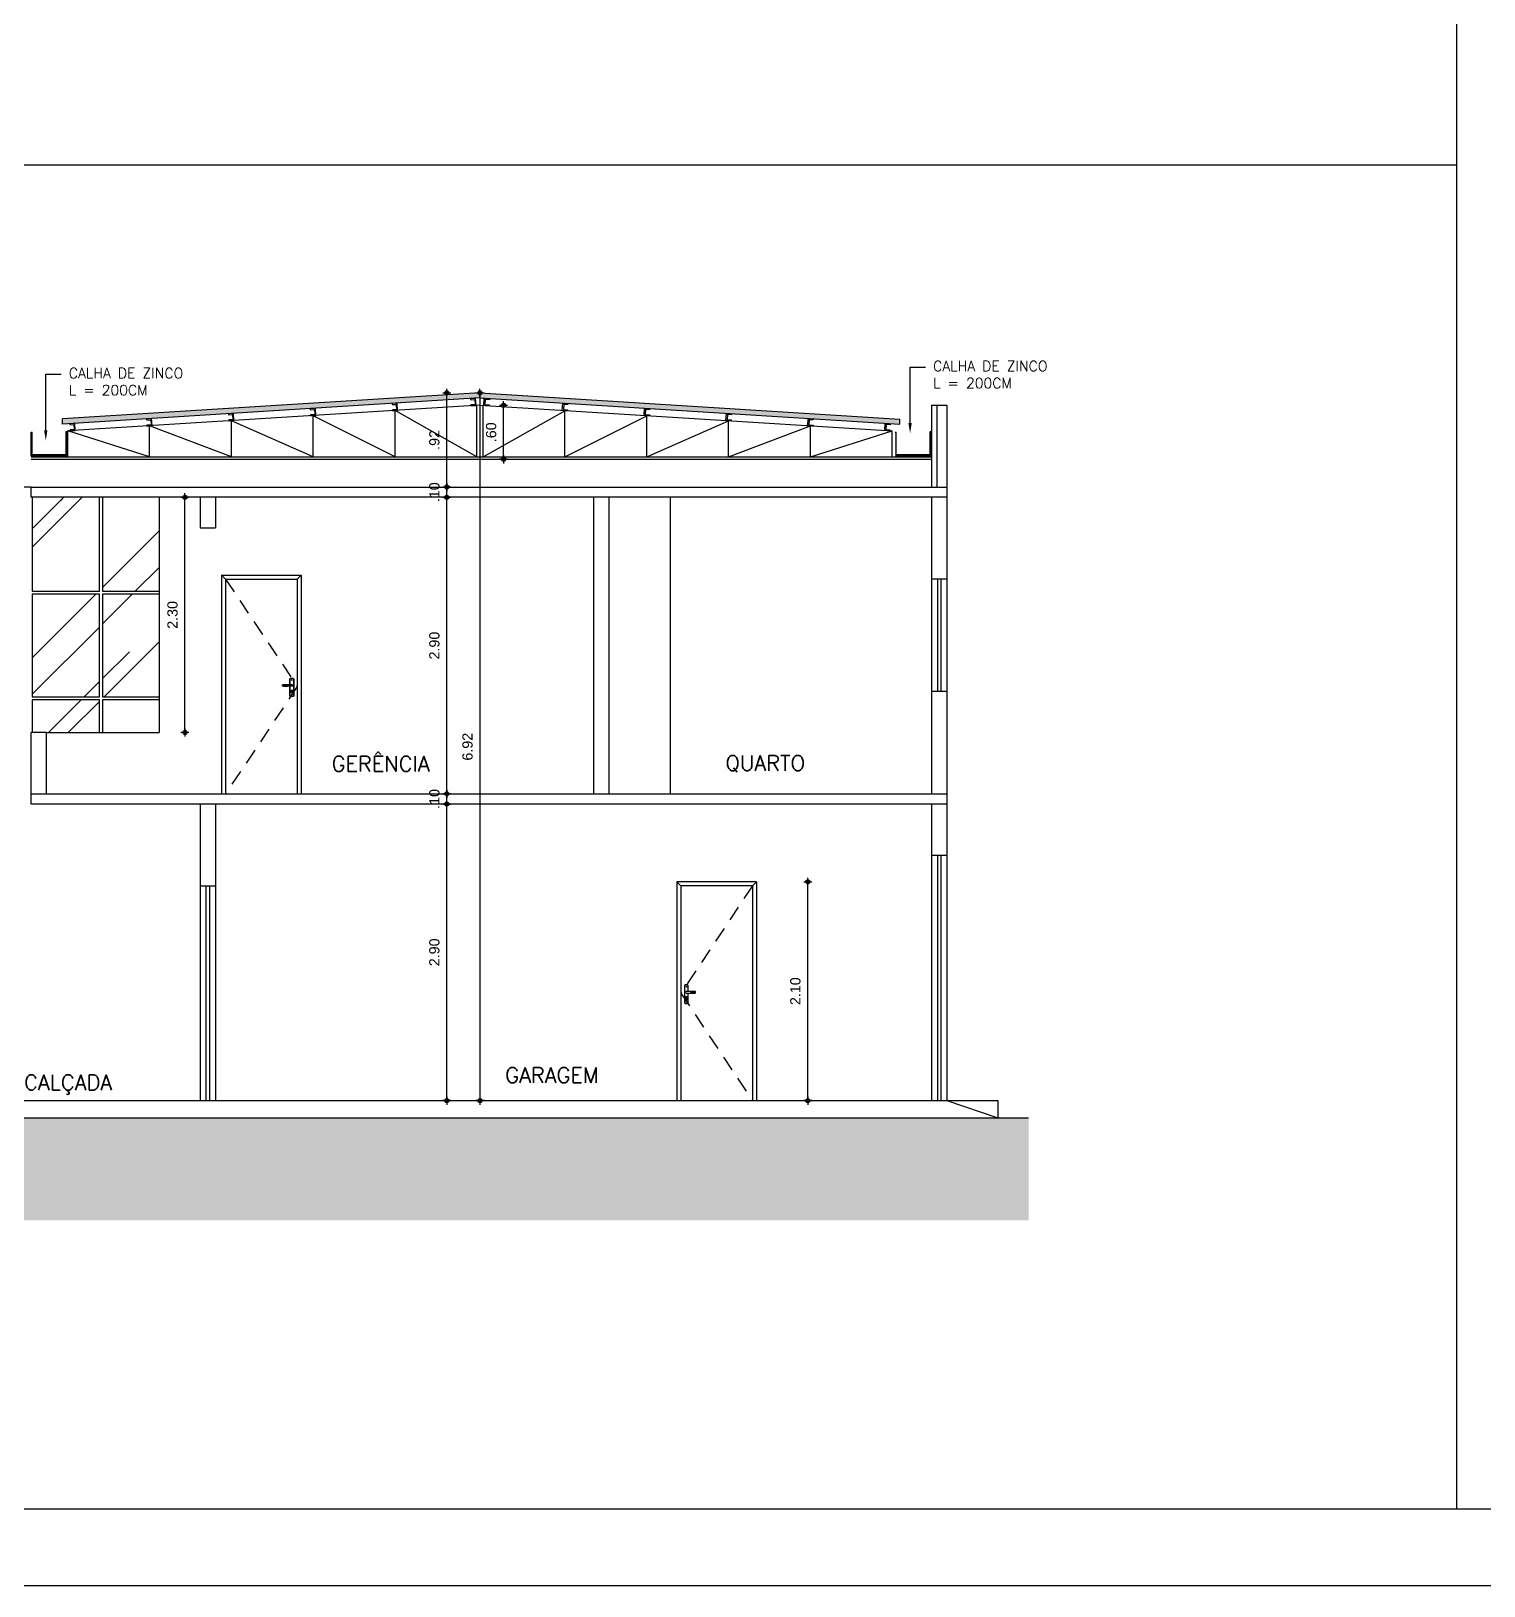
# Model space of a CAD drawing. Header units: millimetres. Extents: x 1111 to 1333, y -447 to -319.
# Drawn here: x 1296.32 to 1310.53, y -447 to -431.79 of the extents above; entities that cross this region are included whole.
import ezdxf
from ezdxf import colors
from ezdxf.entities.mleader import LeaderData, LeaderLine
from ezdxf.math import Vec2, Vec3

# ---------------------------------------------------------------- set-up
doc = ezdxf.new("R2010")
doc.units = ezdxf.units.MM
doc.header["$PDMODE"] = 35
doc.linetypes.add('HIDDEN', pattern=[0.375, 0.25, -0.125])
for name, color, linetype in [('ARQ-ALVENARIA', 4, 'Continuous'), ('ARQ-COTAS', 30, 'Continuous'), ('ARQ-ESQ-01', 1, 'Continuous'), ('ARQ-ESTRUTURA', 6, 'Continuous'), ('ARQ-HACHURA', 253, 'Continuous'), ('ARQ-PENA-01', 1, 'Continuous'), ('ARQ-PENA-02', 2, 'Continuous'), ('ARQ-PENA-03', 3, 'Continuous'), ('ARQ-PENA-06', 6, 'Continuous'), ('ARQ-PENA-FINA-CINZA', 8, 'Continuous'), ('ARQ-PROJ-01', 1, 'HIDDEN'), ('ARQ-TEXTO3', 3, 'Continuous'), ('CERCAD-1', 1, 'Continuous'), ('CERCAD-2', 7, 'Continuous'), ('COTAS', 1, 'Continuous'), ('PCORTE', 3, 'Continuous')]:
    doc.layers.add(name, color=color, linetype=linetype)
doc.styles.add('CARIMBO_DADOS', font='arial.ttf', dxfattribs={"height": 0.1})
doc.styles.add('ROMANS', font='romans')
doc.styles.add('Romans_Anot', font='romans.shx')
doc.dimstyles.new('COTAS_EXTERNAS', dxfattribs={"dimtxt": 0.1, "dimasz": 0.01, "dimexe": 0, "dimexo": 0, "dimgap": 0.07, "dimtad": 1, "dimzin": 5, "dimdsep": 46, "dimtxsty": 'CARIMBO_DADOS', "dimblk1": 'CIRCULOS', "dimblk2": 'CIRCULOS', "dimsah": 1, "dimcen": 0, "dimse1": 1, "dimse2": 1, "dimclrd": 8, "dimclre": 8, "dimclrt": 230, "dimadec": 0, "dimazin": 0, "dimtfac": 100, "dimtix": 1, "dimtmove": 2, "dimatfit": 3, "dimldrblk": 'CIRCULOS', "dimfxl": 0, "dimtolj": 1, "dimtzin": 5, "dimarcsym": 0})

# ---------------------------------------------------------------- blocks, each defined once
blk = doc.blocks.new('Fechadura Soprano 03001.0831')
at = {"layer": 'ARQ-PENA-FINA-CINZA'}
for p, q in [((-0.017, 0.065), (-0.019, 0.066)), ((0.017, 0.065), (0.018, 0.066)), ((-0.019, -0.104), (-0.017, -0.103)), ((0.017, -0.103), (0.018, -0.104))]:
    blk.add_line(p, q, dxfattribs=at)
for points in [[(-0.019, 0.066), (-0.019, -0.104)], [(-0.017, 0.065), (-0.017, -0.103)], [(0.017, 0.008), (0.017, 0.065)], [(0.018, 0.008), (0.018, 0.066)], [(0.017, -0.103), (0.017, -0.008)], [(0.018, -0.104), (0.018, -0.008)]]:
    blk.add_lwpolyline(points, dxfattribs=at)
blk.add_lwpolyline([(0, -0.008), (0.085, -0.008, 0.414214), (0.09, -0.003), (0.09, 0.003, 0.414214), (0.085, 0.008), (0, 0.008)], format="xyb", dxfattribs=at)
for points in [[(0.041, 0.001), (0.06, 0.001), (0.06, 0), (0.041, 0)], [(0.043, 0.004), (0.063, 0.004), (0.063, 0.003), (0.043, 0.003)], [(0.05, 0.006), (0.07, 0.006), (0.07, 0.005), (0.05, 0.005)], [(0.062, 0.001), (0.066, 0.001), (0.066, 0), (0.062, 0)], [(0.065, 0.004), (0.069, 0.004), (0.069, 0.003), (0.065, 0.003)], [(0.068, 0.001), (0.072, 0.001), (0.072, 0), (0.068, 0)], [(0.071, 0.006), (0.075, 0.006), (0.075, 0.005), (0.071, 0.005)], [(0.071, 0.004), (0.074, 0.004), (0.074, 0.003), (0.071, 0.003)], [(0.073, 0.001), (0.077, 0.001), (0.077, 0), (0.073, 0)], [(0.076, 0.004), (0.08, 0.004), (0.08, 0.003), (0.076, 0.003)], [(0.077, 0.006), (0.081, 0.006), (0.081, 0.005), (0.077, 0.005)], [(0.079, 0.001), (0.081, 0.001), (0.081, 0), (0.079, 0)], [(0.082, 0.004), (0.084, 0.004), (0.084, 0.003), (0.082, 0.003)], [(0.083, 0.006), (0.085, 0.006), (0.085, 0.005), (0.083, 0.005)], [(0.083, 0.001), (0.086, 0.001), (0.086, 0), (0.083, 0)], [(0.086, 0.004), (0.088, 0.004), (0.088, 0.003), (0.086, 0.003)], [(-0.006, -0.066), (0.006, -0.066), (0.006, -0.069), (-0.006, -0.069)], [(0, -0.053), (0, -0.053), (0, -0.058), (0, -0.058)], [(0.041, -0.005), (0.06, -0.005), (0.06, -0.006), (0.041, -0.006)], [(0.043, -0.002), (0.063, -0.002), (0.063, -0.003), (0.043, -0.003)], [(0.062, -0.005), (0.066, -0.005), (0.066, -0.006), (0.062, -0.006)], [(0.065, -0.002), (0.069, -0.002), (0.069, -0.003), (0.065, -0.003)], [(0.068, -0.005), (0.072, -0.005), (0.072, -0.006), (0.068, -0.006)], [(0.071, -0.002), (0.074, -0.002), (0.074, -0.003), (0.071, -0.003)], [(0.073, -0.005), (0.077, -0.005), (0.077, -0.006), (0.073, -0.006)], [(0.076, -0.002), (0.08, -0.002), (0.08, -0.003), (0.076, -0.003)], [(0.079, -0.005), (0.081, -0.005), (0.081, -0.006), (0.079, -0.006)], [(0.082, -0.002), (0.084, -0.002), (0.084, -0.003), (0.082, -0.003)], [(0.083, -0.005), (0.086, -0.005), (0.086, -0.006), (0.083, -0.006)], [(0.086, -0.002), (0.088, -0.002), (0.088, -0.003), (0.086, -0.003)]]:
    blk.add_lwpolyline(points, close=True, dxfattribs=at)
blk.add_lwpolyline([(-0.003, -0.073), (0.003, -0.073, 0.414214), (0.007, -0.069), (0.007, -0.05, 0.414214), (0.003, -0.046), (-0.003, -0.046, 0.414214), (-0.007, -0.05), (-0.007, -0.069, 0.414214)], format="xyb", close=True, dxfattribs=at)
for centre, radius in [((0, 0.054), 0.00306), ((0, -0.055), 0.00583), ((0, -0.092), 0.00306)]:
    blk.add_circle(centre, radius, dxfattribs=at)
for centre, radius, start, end in [((0, 0.045), 0.028, 48.6265, 131.3735), ((0, 0.045), 0.026, 50.5893, 129.4107), ((0, 0), 0.00815, 90, 270), ((0, -0.083), 0.028, 228.6265, 311.3735), ((0, -0.083), 0.026, 230.5893, 309.4107)]:
    blk.add_arc(centre, radius, start, end, dxfattribs=at)
blk = doc.blocks.new('CIRCULOS')
at = {"layer": 'COTAS'}
for p, q in [((-4, 0), (4, 0)), ((0, 4), (0, -4))]:
    blk.add_line(p, q, dxfattribs=at)
for radius in [2, 1]:
    blk.add_circle((0, 0), radius, dxfattribs=at)
blk = doc.blocks.new('*D232')
at = {"color": 8, "lineweight": -2, "transparency": 16777216}
blk.add_line((1300.388, -442.244), (1300.388, -439.364), dxfattribs=at)
at = {"layer": 'DEFPOINTS', "color": 0, "transparency": 16777216}
for p in [(1299.845, -439.354), (1300.388, -439.354), (1299.845, -442.254)]:
    blk.add_point(p, dxfattribs=at)
at = {"color": 8, "lineweight": -2, "transparency": 16777216, "xscale": 0.01, "yscale": 0.01, "zscale": 0.01}
for p, rotation in [((1300.388, -439.354), 90), ((1300.388, -442.254), 270)]:
    blk.add_blockref('CIRCULOS', p, dxfattribs=dict(at, rotation=rotation))
at = {"color": 230, "transparency": 16777216, "insert": (1300.267, -440.804), "char_height": 0.1, "attachment_point": 5, "rotation": 90, "style": 'CARIMBO_DADOS'}
blk.add_mtext('\\A1;2.90', dxfattribs=at)
blk = doc.blocks.new('*D233')
at = {"color": 8, "lineweight": -2, "transparency": 16777216}
for p, q in [((1300.388, -439.244), (1300.388, -439.234)), ((1300.388, -439.354), (1300.388, -439.254)), ((1300.388, -439.364), (1300.388, -439.374))]:
    blk.add_line(p, q, dxfattribs=at)
at = {"layer": 'DEFPOINTS', "color": 0, "transparency": 16777216}
for p in [(1300.388, -439.254), (1300.626, -439.254), (1299.845, -439.354)]:
    blk.add_point(p, dxfattribs=at)
at = {"color": 8, "lineweight": -2, "transparency": 16777216, "xscale": 0.01, "yscale": 0.01, "zscale": 0.01}
for p, rotation in [((1300.388, -439.254), 270), ((1300.388, -439.354), 90)]:
    blk.add_blockref('CIRCULOS', p, dxfattribs=dict(at, rotation=rotation))
at = {"color": 230, "transparency": 16777216, "insert": (1300.267, -439.304), "char_height": 0.1, "attachment_point": 5, "rotation": 90, "style": 'CARIMBO_DADOS'}
blk.add_mtext('\\A1;.10', dxfattribs=at)
blk = doc.blocks.new('*D234')
at = {"color": 8, "lineweight": -2, "transparency": 16777216}
blk.add_line((1300.388, -439.244), (1300.388, -436.364), dxfattribs=at)
at = {"layer": 'DEFPOINTS', "color": 0, "transparency": 16777216}
for p in [(1300.388, -436.354), (1300.626, -436.354), (1300.626, -439.254)]:
    blk.add_point(p, dxfattribs=at)
at = {"color": 8, "lineweight": -2, "transparency": 16777216, "xscale": 0.01, "yscale": 0.01, "zscale": 0.01}
for p, rotation in [((1300.388, -436.354), 90), ((1300.388, -439.254), 270)]:
    blk.add_blockref('CIRCULOS', p, dxfattribs=dict(at, rotation=rotation))
at = {"color": 230, "transparency": 16777216, "insert": (1300.267, -437.804), "char_height": 0.1, "attachment_point": 5, "rotation": 90, "style": 'CARIMBO_DADOS'}
blk.add_mtext('\\A1;2.90', dxfattribs=at)
blk = doc.blocks.new('*D235')
at = {"color": 8, "lineweight": -2, "transparency": 16777216}
for p, q in [((1300.388, -436.244), (1300.388, -436.234)), ((1300.388, -436.354), (1300.388, -436.254)), ((1300.388, -436.364), (1300.388, -436.374))]:
    blk.add_line(p, q, dxfattribs=at)
at = {"layer": 'DEFPOINTS', "color": 0, "transparency": 16777216}
for p in [(1300.388, -436.254), (1300.626, -436.254), (1300.626, -436.354)]:
    blk.add_point(p, dxfattribs=at)
at = {"color": 8, "lineweight": -2, "transparency": 16777216, "xscale": 0.01, "yscale": 0.01, "zscale": 0.01}
for p, rotation in [((1300.388, -436.254), 270), ((1300.388, -436.354), 90)]:
    blk.add_blockref('CIRCULOS', p, dxfattribs=dict(at, rotation=rotation))
at = {"color": 230, "transparency": 16777216, "insert": (1300.267, -436.304), "char_height": 0.1, "attachment_point": 5, "rotation": 90, "style": 'CARIMBO_DADOS'}
blk.add_mtext('\\A1;.10', dxfattribs=at)
blk = doc.blocks.new('*D236')
at = {"color": 8, "lineweight": -2, "transparency": 16777216}
blk.add_line((1300.388, -436.244), (1300.388, -435.342), dxfattribs=at)
at = {"layer": 'DEFPOINTS', "color": 0, "transparency": 16777216}
for p in [(1300.388, -435.332), (1300.712, -435.332), (1300.626, -436.254)]:
    blk.add_point(p, dxfattribs=at)
at = {"color": 8, "lineweight": -2, "transparency": 16777216, "xscale": 0.01, "yscale": 0.01, "zscale": 0.01}
for p, rotation in [((1300.388, -435.332), 90), ((1300.388, -436.254), 270)]:
    blk.add_blockref('CIRCULOS', p, dxfattribs=dict(at, rotation=rotation))
at = {"color": 230, "transparency": 16777216, "insert": (1300.267, -435.793), "char_height": 0.1, "attachment_point": 5, "rotation": 90, "style": 'CARIMBO_DADOS'}
blk.add_mtext('\\A1;.92', dxfattribs=at)
blk = doc.blocks.new('*D237')
at = {"color": 8, "lineweight": -2, "transparency": 16777216}
blk.add_line((1300.712, -435.342), (1300.712, -442.244), dxfattribs=at)
at = {"layer": 'DEFPOINTS', "color": 0, "transparency": 16777216}
for p in [(1300.712, -435.332), (1300.712, -442.254), (1300.712, -442.254)]:
    blk.add_point(p, dxfattribs=at)
at = {"color": 8, "lineweight": -2, "transparency": 16777216, "xscale": 0.01, "yscale": 0.01, "zscale": 0.01}
for p, rotation in [((1300.712, -435.332), 90), ((1300.712, -442.254), 270)]:
    blk.add_blockref('CIRCULOS', p, dxfattribs=dict(at, rotation=rotation))
at = {"color": 230, "transparency": 16777216, "insert": (1300.591, -438.793), "char_height": 0.1, "attachment_point": 5, "rotation": 90, "style": 'CARIMBO_DADOS'}
blk.add_mtext('\\A1;6.92', dxfattribs=at)
blk = doc.blocks.new('*D239')
at = {"color": 8, "lineweight": -2, "transparency": 16777216}
blk.add_line((1303.917, -442.244), (1303.917, -440.124), dxfattribs=at)
at = {"layer": 'DEFPOINTS', "color": 0, "transparency": 16777216}
for p in [(1303.416, -440.114), (1303.917, -440.114), (1303.789, -442.254)]:
    blk.add_point(p, dxfattribs=at)
at = {"color": 8, "lineweight": -2, "transparency": 16777216, "xscale": 0.01, "yscale": 0.01, "zscale": 0.01}
for p, rotation in [((1303.917, -440.114), 90), ((1303.917, -442.254), 270)]:
    blk.add_blockref('CIRCULOS', p, dxfattribs=dict(at, rotation=rotation))
at = {"color": 230, "transparency": 16777216, "insert": (1303.796, -441.184), "char_height": 0.1, "attachment_point": 5, "rotation": 90, "style": 'CARIMBO_DADOS'}
blk.add_mtext('\\A1;2.10', dxfattribs=at)
blk = doc.blocks.new('*D240')
at = {"color": 8, "lineweight": -2, "transparency": 16777216}
blk.add_line((1297.828, -438.644), (1297.828, -436.364), dxfattribs=at)
at = {"layer": 'DEFPOINTS', "color": 0, "transparency": 16777216}
for p in [(1297.576, -436.354), (1297.828, -436.354), (1297.576, -438.654)]:
    blk.add_point(p, dxfattribs=at)
at = {"color": 8, "lineweight": -2, "transparency": 16777216, "xscale": 0.01, "yscale": 0.01, "zscale": 0.01}
for p, rotation in [((1297.828, -436.354), 90), ((1297.828, -438.654), 270)]:
    blk.add_blockref('CIRCULOS', p, dxfattribs=dict(at, rotation=rotation))
at = {"color": 230, "transparency": 16777216, "insert": (1297.707, -437.504), "char_height": 0.1, "attachment_point": 5, "rotation": 90, "style": 'CARIMBO_DADOS'}
blk.add_mtext('\\A1;2.30', dxfattribs=at)
blk = doc.blocks.new('*D242')
at = {"color": 8, "lineweight": -2, "transparency": 16777216}
blk.add_line((1300.943, -435.972), (1300.943, -435.464), dxfattribs=at)
at = {"layer": 'DEFPOINTS', "color": 0, "transparency": 16777216}
for p in [(1300.712, -435.454), (1300.943, -435.454), (1300.712, -435.982)]:
    blk.add_point(p, dxfattribs=at)
at = {"color": 8, "lineweight": -2, "transparency": 16777216, "xscale": 0.01, "yscale": 0.01, "zscale": 0.01}
for p, rotation in [((1300.943, -435.454), 90), ((1300.943, -435.982), 270)]:
    blk.add_blockref('CIRCULOS', p, dxfattribs=dict(at, rotation=rotation))
at = {"color": 230, "transparency": 16777216, "insert": (1300.822, -435.718), "char_height": 0.1, "attachment_point": 5, "rotation": 90, "style": 'CARIMBO_DADOS'}
blk.add_mtext('\\A1;.60', dxfattribs=at)

msp = doc.modelspace()

# ---------------------------------------------------------------- hatches: boundary and pattern name
for points in [[(1300.712, -435.332), (1296.632, -435.587), (1296.63, -435.637), (1300.712, -435.382), (1304.817, -435.639), (1304.816, -435.589)], [(1296.675, -435.713), (1296.665, -435.713), (1296.665, -435.94), (1296.335, -435.94), (1296.335, -435.716), (1296.325, -435.716), (1296.325, -435.95), (1296.675, -435.95)], [(1305.119, -435.713), (1305.109, -435.713), (1305.109, -435.94), (1304.78, -435.94), (1304.78, -435.716), (1304.77, -435.716), (1304.77, -435.95), (1305.119, -435.95)]]:
    msp.add_hatch(color=256).paths.add_polyline_path(points)
at = {"layer": 'ARQ-HACHURA'}
h = msp.add_hatch(dxfattribs=at)
h.set_pattern_fill('AR-RROOF', color=256, scale=0.045, angle=45)
h.set_pattern_definition([(45, (-93.5321, 0.0536), (0.9698677, 2.5863138), [17.145, -2.286, 5.715, -1.143]), (45, (-92.8612, 1.5327), (-1.8831597, 0.2667136), [3.429, -0.37719, 6.858, -0.85725]), (45, (-93.81495, 1.1447), (3.66125042, 4.7442693), [9.144, -1.6002, 4.572, -1.143])])
h.paths.add_polyline_path([(1296.992, -437.302), (1296.336, -437.302), (1296.336, -438.305), (1296.992, -438.305)])
h.paths.add_polyline_path([(1297.576, -437.302), (1297.022, -437.302), (1297.022, -438.305), (1297.576, -438.305)])
h.paths.add_polyline_path([(1297.576, -436.354), (1297.022, -436.354), (1297.022, -437.272), (1297.576, -437.272)])
h.paths.add_polyline_path([(1296.992, -436.354), (1296.336, -436.354), (1296.336, -437.272), (1296.992, -437.272)])
h.paths.add_polyline_path([(1296.992, -438.335), (1296.336, -438.335), (1296.336, -438.654), (1296.476, -438.654), (1296.992, -438.654)])
h.paths.add_polyline_path([(1297.576, -438.335), (1297.022, -438.335), (1297.022, -438.654), (1297.576, -438.654)])
h = msp.add_hatch(dxfattribs=at)
h.set_pattern_fill('EARTH', color=256, scale=0.035, angle=45)
h.set_pattern_definition([(45, (70.17412, -99.25588), (0, 0.314308964), [0.22225, -0.22225]), (45, (70.11519, -99.19695), (0, 0.314308964), [0.22225, -0.22225]), (45, (70.05625, -99.13802), (0, 0.314308964), [0.22225, -0.22225]), (135, (70.05625, -99.09873), (-0.314308964, 0), [0.22225, -0.22225]), (135, (70.11519, -99.0398), (-0.314308964, 0), [0.22225, -0.22225]), (135, (70.17412, -98.98086), (-0.314308964, 0), [0.22225, -0.22225])])
h.paths.add_polyline_path([(1306.076, -442.424), (1294.976, -442.424), (1272.058, -442.782), (1272.025, -443.424), (1306.076, -443.424)])

# ---------------------------------------------------------------- linework, layer by layer
for p, q in [((1300.712, -435.332), (1296.632, -435.587)), ((1300.712, -435.332), (1304.816, -435.589)), ((1300.712, -435.382), (1296.63, -435.637)), ((1300.712, -435.382), (1304.817, -435.639)), ((1296.63, -435.637), (1296.632, -435.587)), ((1304.817, -435.639), (1304.816, -435.589)), ((1296.325, -435.95), (1296.325, -435.716)), ((1296.325, -435.716), (1296.335, -435.716)), ((1296.335, -435.94), (1296.335, -435.716)), ((1296.665, -435.713), (1296.665, -435.94)), ((1296.675, -435.713), (1296.665, -435.713)), ((1296.675, -435.713), (1296.675, -435.95)), ((1296.682, -435.957), (1296.682, -435.705)), ((1304.77, -435.716), (1304.78, -435.716)), ((1304.78, -435.94), (1304.78, -435.716)), ((1305.109, -435.713), (1305.109, -435.94)), ((1305.119, -435.713), (1305.109, -435.713)), ((1305.119, -435.713), (1305.119, -435.95)), ((1296.675, -435.95), (1296.325, -435.95)), ((1296.665, -435.94), (1296.335, -435.94)), ((1305.119, -435.95), (1304.77, -435.95)), ((1305.109, -435.94), (1304.78, -435.94))]:
    msp.add_line(p, q)
at = {"layer": 'ARQ-ALVENARIA'}
for p, q in [((1305.126, -435.454), (1305.126, -436.254)), ((1305.126, -435.454), (1305.276, -435.454)), ((1305.182, -436.254), (1305.182, -435.454)), ((1305.276, -435.454), (1305.276, -436.254)), ((1301.826, -439.254), (1301.826, -436.354)), ((1301.976, -439.254), (1301.976, -436.354)), ((1305.126, -436.354), (1305.126, -437.154)), ((1305.276, -436.354), (1305.276, -437.154)), ((1305.276, -437.154), (1305.126, -437.154)), ((1305.126, -438.254), (1305.126, -439.254)), ((1305.276, -438.254), (1305.126, -438.254)), ((1305.276, -438.254), (1305.276, -439.254)), ((1296.326, -439.254), (1296.326, -438.654)), ((1296.476, -438.654), (1296.326, -438.654)), ((1296.476, -439.254), (1296.476, -438.654)), ((1297.976, -439.354), (1297.976, -440.154)), ((1298.126, -439.354), (1298.126, -440.154)), ((1305.126, -439.354), (1305.126, -439.854)), ((1305.276, -439.354), (1305.276, -439.854)), ((1305.126, -439.854), (1305.276, -439.854)), ((1297.976, -440.154), (1298.126, -440.154))]:
    msp.add_line(p, q, dxfattribs=at)
at = {"layer": 'ARQ-ESQ-01'}
for p, q in [((1305.126, -437.154), (1305.126, -438.254)), ((1305.276, -437.154), (1305.276, -438.254)), ((1305.126, -439.854), (1305.126, -442.254)), ((1305.276, -439.854), (1305.276, -442.254)), ((1297.976, -440.154), (1297.976, -442.254)), ((1298.126, -440.154), (1298.126, -442.254))]:
    msp.add_line(p, q, dxfattribs=at)
at = {"layer": 'ARQ-ESTRUTURA'}
for p, q in [((1297.976, -436.354), (1297.976, -436.654)), ((1298.126, -436.354), (1298.126, -436.654)), ((1297.976, -436.654), (1298.126, -436.654))]:
    msp.add_line(p, q, dxfattribs=at)
for points in [[(1296.326, -436.254), (1305.276, -436.254), (1305.276, -436.354), (1296.326, -436.354)], [(1296.326, -439.254), (1305.276, -439.254), (1305.276, -439.354), (1296.326, -439.354)]]:
    msp.add_lwpolyline(points, close=True, dxfattribs=at)
at = {"layer": 'ARQ-PENA-01'}
for p, q in [((1297.576, -436.354), (1297.576, -438.654)), ((1298.186, -437.114), (1298.186, -439.254)), ((1298.186, -437.114), (1298.966, -437.114)), ((1298.186, -437.114), (1298.226, -437.154)), ((1298.226, -437.154), (1298.226, -439.254)), ((1298.226, -437.154), (1298.926, -437.154)), ((1298.926, -437.154), (1298.966, -437.114)), ((1298.926, -437.154), (1298.926, -439.254)), ((1298.966, -437.114), (1298.966, -439.254)), ((1296.476, -438.654), (1297.576, -438.654)), ((1302.636, -440.114), (1302.636, -442.254)), ((1303.416, -440.114), (1302.636, -440.114)), ((1302.676, -440.154), (1302.636, -440.114)), ((1302.676, -440.154), (1302.676, -442.254)), ((1303.376, -440.154), (1302.676, -440.154)), ((1303.416, -440.114), (1303.376, -440.154)), ((1303.376, -440.154), (1303.376, -442.254)), ((1303.416, -440.114), (1303.416, -442.254))]:
    msp.add_line(p, q, dxfattribs=at)
for points in [[(1296.336, -436.354), (1296.336, -437.272), (1296.992, -437.272), (1296.992, -436.354)], [(1297.022, -436.354), (1297.022, -437.272), (1297.576, -437.272)], [(1297.576, -437.302), (1297.022, -437.302), (1297.022, -438.305), (1297.576, -438.305)], [(1296.992, -438.654), (1296.992, -438.335), (1296.336, -438.335), (1296.336, -438.654)], [(1297.576, -438.335), (1297.022, -438.335), (1297.022, -438.654)]]:
    msp.add_lwpolyline(points, dxfattribs=at)
msp.add_lwpolyline([(1296.336, -438.305), (1296.992, -438.305), (1296.992, -437.302), (1296.336, -437.302)], close=True, dxfattribs=at)
at = {"layer": 'ARQ-PENA-02'}
msp.add_line((1302.576, -439.254), (1302.576, -436.354), dxfattribs=at)
at = {"layer": 'ARQ-PENA-02', "ltscale": 0.025}
for p, q in [((1305.184, -437.154), (1305.184, -438.254)), ((1305.219, -437.154), (1305.219, -438.254)), ((1305.184, -439.854), (1305.184, -442.254)), ((1305.219, -439.854), (1305.219, -442.254)), ((1298.034, -440.154), (1298.034, -442.254)), ((1298.069, -440.154), (1298.069, -442.254))]:
    msp.add_line(p, q, dxfattribs=at)
at = {"layer": 'ARQ-PENA-03'}
for p, q in [((1296.326, -436.254), (1272.976, -436.254)), ((1294.976, -442.254), (1305.776, -442.254)), ((1305.276, -442.254), (1305.776, -442.424)), ((1305.776, -442.254), (1305.776, -442.424))]:
    msp.add_line(p, q, dxfattribs=at)
at = {"layer": 'ARQ-PENA-06'}
msp.add_line((1294.976, -442.424), (1306.076, -442.424), dxfattribs=at)
at = {"layer": 'ARQ-PROJ-01', "ltscale": 0.6}
for p, q in [((1298.226, -437.154), (1298.926, -438.204)), ((1298.926, -438.204), (1298.226, -439.254)), ((1303.376, -440.154), (1302.676, -441.204)), ((1302.676, -441.204), (1303.376, -442.254))]:
    msp.add_line(p, q, dxfattribs=at)
at = {"layer": 'ARQ-TEXTO3'}
for p, q in [((1300.712, -435.454), (1296.682, -435.705)), ((1300.682, -435.957), (1300.682, -435.456)), ((1300.712, -435.454), (1304.742, -435.705)), ((1300.742, -435.957), (1300.742, -435.456)), ((1298.282, -435.957), (1298.282, -435.605)), ((1299.082, -435.957), (1298.282, -435.606)), ((1299.082, -435.957), (1299.082, -435.554)), ((1299.882, -435.957), (1299.082, -435.556)), ((1299.882, -435.957), (1299.882, -435.504)), ((1300.682, -435.957), (1299.882, -435.506)), ((1300.742, -435.957), (1301.542, -435.507)), ((1301.542, -435.957), (1301.542, -435.507)), ((1301.542, -435.957), (1302.342, -435.557)), ((1302.342, -435.957), (1302.342, -435.557)), ((1302.342, -435.957), (1303.142, -435.606)), ((1303.142, -435.957), (1303.142, -435.606)), ((1297.482, -435.957), (1296.682, -435.705)), ((1297.482, -435.957), (1297.482, -435.655)), ((1298.282, -435.957), (1297.482, -435.656)), ((1303.142, -435.957), (1303.942, -435.656)), ((1303.942, -435.957), (1303.942, -435.656)), ((1303.942, -435.957), (1304.742, -435.705)), ((1304.742, -435.957), (1304.742, -435.705)), ((1296.324, -435.957), (1305.126, -435.957)), ((1296.324, -435.982), (1305.126, -435.982))]:
    msp.add_line(p, q, dxfattribs=at)
at = {"layer": 'CERCAD-1', "lineweight": 25}
for p, q in [((1310.259, -403.35), (1310.259, -446.25)), ((1310.259, -433.105), (1269.419, -433.105))]:
    msp.add_line(p, q, dxfattribs=at)
at = {"layer": 'CERCAD-1'}
msp.add_lwpolyline([(1332.419, -446.25), (1269.419, -446.25), (1269.419, -403.35), (1332.419, -403.35)], close=True, dxfattribs=at)
at = {"layer": 'CERCAD-2'}
msp.add_line((1333.169, -447), (1266.044, -447), dxfattribs=at)
at = {"layer": 'PCORTE', "color": 2}
for points in [[(1299.057, -435.557), (1299.107, -435.554), (1299.103, -435.484), (1299.053, -435.487), (1299.054, -435.497), (1299.094, -435.495), (1299.097, -435.545), (1299.057, -435.547)], [(1299.857, -435.507), (1299.907, -435.504), (1299.903, -435.434), (1299.853, -435.437), (1299.854, -435.447), (1299.894, -435.445), (1299.897, -435.495), (1299.857, -435.497)], [(1300.624, -435.459), (1300.674, -435.456), (1300.67, -435.386), (1300.62, -435.389), (1300.621, -435.399), (1300.661, -435.397), (1300.664, -435.447), (1300.624, -435.449)], [(1300.801, -435.459), (1300.751, -435.456), (1300.755, -435.386), (1300.805, -435.389), (1300.804, -435.399), (1300.764, -435.397), (1300.761, -435.447), (1300.801, -435.449)], [(1301.567, -435.507), (1301.517, -435.504), (1301.522, -435.434), (1301.572, -435.437), (1301.571, -435.447), (1301.531, -435.445), (1301.528, -435.495), (1301.568, -435.497)], [(1302.367, -435.557), (1302.317, -435.554), (1302.322, -435.484), (1302.372, -435.487), (1302.371, -435.497), (1302.331, -435.495), (1302.328, -435.545), (1302.368, -435.547)], [(1296.706, -435.704), (1296.756, -435.701), (1296.752, -435.631), (1296.702, -435.634), (1296.702, -435.644), (1296.742, -435.642), (1296.745, -435.692), (1296.705, -435.694)], [(1297.457, -435.657), (1297.507, -435.654), (1297.503, -435.584), (1297.453, -435.587), (1297.454, -435.597), (1297.494, -435.595), (1297.497, -435.645), (1297.457, -435.647)], [(1298.257, -435.607), (1298.307, -435.604), (1298.303, -435.534), (1298.253, -435.537), (1298.254, -435.547), (1298.294, -435.545), (1298.297, -435.595), (1298.257, -435.597)], [(1303.167, -435.607), (1303.117, -435.604), (1303.122, -435.534), (1303.172, -435.537), (1303.171, -435.547), (1303.131, -435.545), (1303.128, -435.595), (1303.168, -435.597)], [(1303.967, -435.657), (1303.917, -435.654), (1303.922, -435.584), (1303.972, -435.587), (1303.971, -435.597), (1303.931, -435.595), (1303.928, -435.645), (1303.968, -435.647)], [(1304.719, -435.704), (1304.669, -435.701), (1304.673, -435.631), (1304.723, -435.634), (1304.722, -435.644), (1304.682, -435.642), (1304.679, -435.692), (1304.719, -435.694)]]:
    msp.add_lwpolyline(points, close=True, dxfattribs=at)

# ---------------------------------------------------------------- block references
at = {"layer": 'ARQ-PENA-FINA-CINZA', "xscale": -1}
msp.add_blockref('Fechadura Soprano 03001.0831', (1298.873, -438.194), dxfattribs=at)
at = {"layer": 'ARQ-PENA-FINA-CINZA'}
msp.add_blockref('Fechadura Soprano 03001.0831', (1302.73, -441.194), dxfattribs=at)

# ---------------------------------------------------------------- texts
at = {"layer": 'ARQ-TEXTO3', "char_height": 0.15, "attachment_point": 5, "style": 'ROMANS'}
for s, insert, width in [('GERÊNCIA', (1299.742, -438.96), 1.12177), ('QUARTO', (1303.501, -438.96), 0.84436), ('CALÇADA', (1296.687, -442.097), 0.84436), ('GARAGEM', (1301.417, -442.005), 0.84436)]:
    msp.add_mtext(s, dxfattribs=dict(at, insert=insert, width=width))

# ---------------------------------------------------------------- dimensions: what is measured, and where the dimension line sits
for base, p1, p2, picture, middle in [((1300.388, -435.332), (1300.626, -436.254), (1300.712, -435.332), '*D236', (1300.267, -435.793)), ((1300.712, -442.254), (1300.712, -435.332), (1300.712, -442.254), '*D237', (1300.591, -438.793)), ((1300.388, -436.254), (1300.626, -436.354), (1300.626, -436.254), '*D235', (1300.267, -436.304)), ((1297.828, -436.354), (1297.576, -438.654), (1297.576, -436.354), '*D240', (1297.707, -437.504)), ((1300.388, -436.354), (1300.626, -439.254), (1300.626, -436.354), '*D234', (1300.267, -437.804)), ((1300.388, -439.254), (1299.845, -439.354), (1300.626, -439.254), '*D233', (1300.267, -439.304)), ((1300.388, -439.354), (1299.845, -442.254), (1299.845, -439.354), '*D232', (1300.267, -440.804))]:
    dim = msp.add_linear_dim(base=base, p1=p1, p2=p2, angle=90, dimstyle='COTAS_EXTERNAS')
    dim.commit()
    dim.dimension.update_dxf_attribs({"geometry": picture, "text_midpoint": middle})
for base, p1, p2, text, picture, middle in [((1300.943, -435.454), (1300.712, -435.982), (1300.712, -435.454), '.60', '*D242', (1300.822, -435.718)), ((1303.917, -440.114), (1303.789, -442.254), (1303.416, -440.114), '2.10', '*D239', (1303.796, -441.184))]:
    dim = msp.add_linear_dim(base=base, p1=p1, p2=p2, angle=90, text=text, dimstyle='COTAS_EXTERNAS')
    dim.commit()
    dim.dimension.update_dxf_attribs({"geometry": picture, "text_midpoint": middle})

# ---------------------------------------------------------------- leaders
at = {"layer": 'ARQ-COTAS'}
ml = msp.add_multileader_mtext('Standard', dxfattribs=at)
ml.set_content('CALHA DE ZINCO\\PL = 200CM', color=2, style='Romans_Anot')
ml.set_leader_properties(color=256, linetype='ByLayer', lineweight=-1)
ml.build(insert=Vec2(0, 0))
ml.multileader.update_dxf_attribs({"dogleg_length": 0.3, "arrow_head_size": 0.1, "scale": 0.5})
ctx = ml.context
ctx.base_point, ctx.scale, ctx.char_height, ctx.arrow_head_size, ctx.landing_gap_size, ctx.plane_origin = Vec3(1305.067, -435.08), 0.5, 0.1, 0.1, 0.075, Vec3(1304.917, -435.728)
notes = []
notes.append((ctx, [(0, (1, 1, 0), (1304.917, -435.08), (1, 0), 0.15, [(0, [(1304.917, -435.728)], 0, [])])]))
ctx.mtext.insert, ctx.mtext.flow_direction = Vec3(1305.142, -435.02), 5
ml = msp.add_multileader_mtext('Standard', dxfattribs=at)
ml.set_content('CALHA DE ZINCO\\PL = 200CM', color=2, style='Romans_Anot')
ml.set_leader_properties(color=256, linetype='ByLayer', lineweight=-1)
ml.build(insert=Vec2(0, 0))
ml.multileader.update_dxf_attribs({"dogleg_length": 0.3, "arrow_head_size": 0.1, "scale": 0.5})
ctx = ml.context
ctx.base_point, ctx.scale, ctx.char_height, ctx.arrow_head_size, ctx.landing_gap_size, ctx.plane_origin = Vec3(1296.618, -435.149), 0.5, 0.1, 0.1, 0.075, Vec3(1296.468, -435.798)
notes.append((ctx, [(0, (1, 1, 0), (1296.468, -435.149), (1, 0), 0.15, [(0, [(1296.468, -435.798)], 0, [])])]))
ctx.mtext.insert, ctx.mtext.flow_direction = Vec3(1296.693, -435.089), 5
for ctx, leaders in notes:
    for number, flags, end, landing, length, lines in leaders:
        leader = LeaderData()
        leader.index, (leader.has_last_leader_line, leader.has_dogleg_vector, leader.attachment_direction) = number, flags
        leader.last_leader_point, leader.dogleg_vector, leader.dogleg_length = Vec3(end), Vec3(landing), length
        for number, points, colour, breaks in lines:
            line = LeaderLine()
            line.index, line.vertices, line.color, line.breaks = number, Vec3.list(points), colors.encode_raw_color(colour), breaks
            leader.lines.append(line)
        ctx.leaders.append(leader)

doc.saveas('drawing.dxf')
